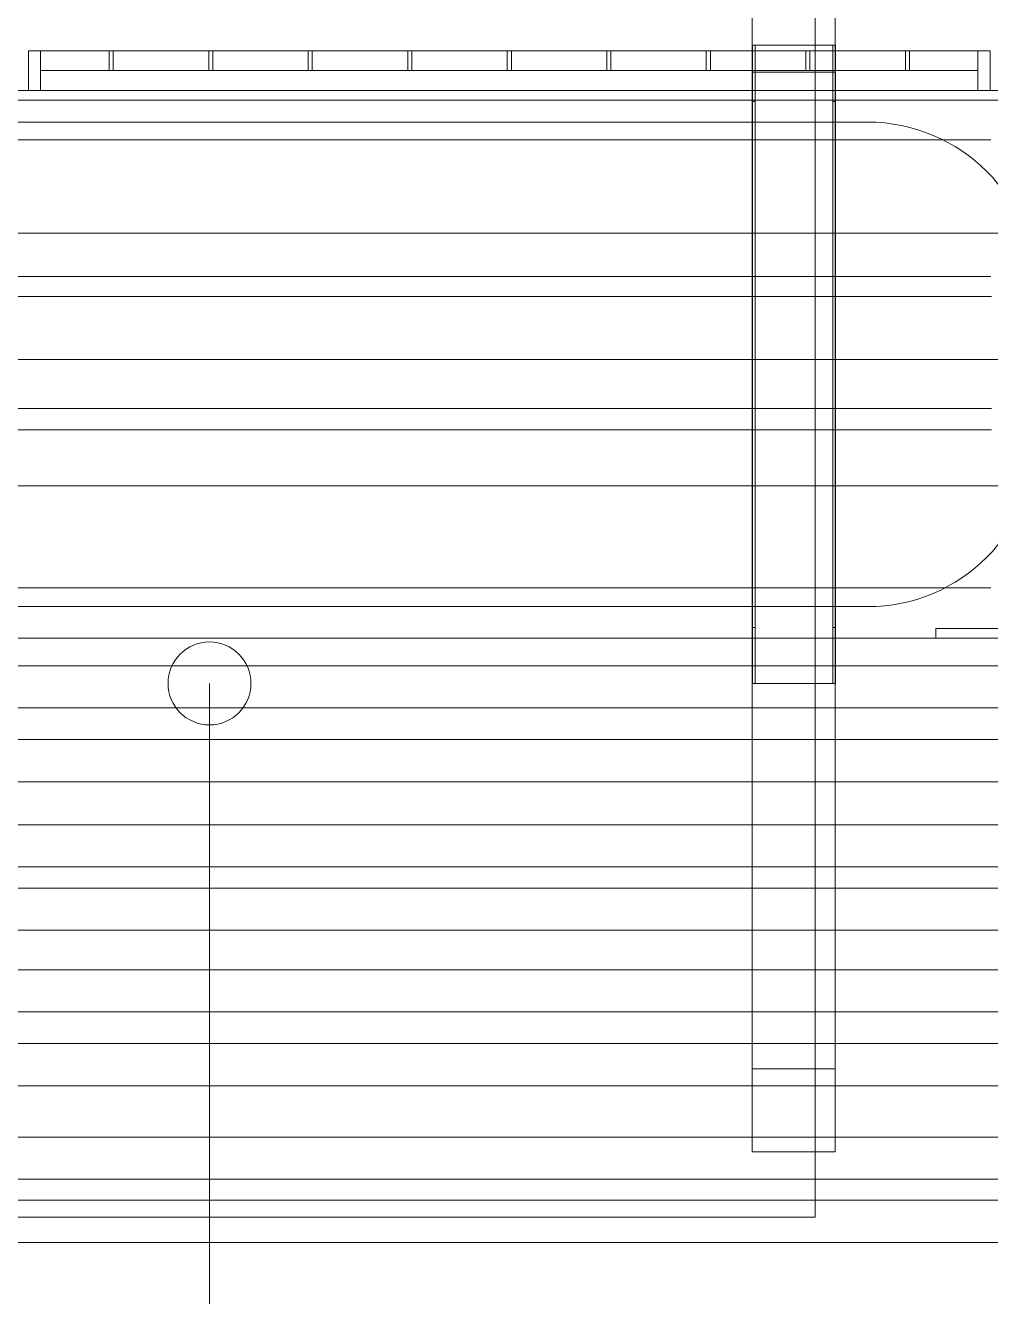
# Model space of a CAD drawing. Header units: metres. Extents: x 29 to 86.9, y -23.2 to 39.7.
# Drawn here: x 60.276 to 60.857, y -19.92 to -19.153 of the extents above; entities that cross this region are included whole.
import ezdxf

# ---------------------------------------------------------------- set-up
doc = ezdxf.new("R2010")
doc.units = ezdxf.units.M
doc.header["$LTSCALE"] = 100
doc.layers.get('0').update_dxf_attribs({"color": 254})
for name, color, linetype, lineweight in [('A-GENM', 7, 'Continuous', 18), ('Arqui', 8, 'Continuous', 0), ('M-EQPM', 14, 'Continuous', 18), ('M-EQPM-IDEN', 7, 'Continuous', 9), ('P-PIPE', 7, 'Continuous', 18)]:
    doc.layers.add(name, color=color, linetype=linetype, lineweight=lineweight)

# ---------------------------------------------------------------- blocks, each defined once
blk = doc.blocks.new('A$C9582355f')
at = {"layer": 'Arqui'}
blk.add_lwpolyline([(30.76906, 5.29217), (31.76906, 5.29217), (31.76906, 3.29217), (30.76906, 3.29217)], close=True, dxfattribs=at)
blk = doc.blocks.new('PIE AMIGO - PIE AMIGO-2313743-NIVEL 02')
at = {"layer": 'A-GENM', "color": 253, "true_color": 0xaaaaaa}
for p, q in [((-0.53086, 0.025), (-0.60157, 0.025)), ((-0.60157, 0.025), (-0.60157, -0.025)), ((0.07, 0.025), (-0.60157, 0.025)), ((-0.53086, -0.025), (-0.53086, 0.025)), ((-0.53086, 0.025), (0.07, 0.025)), ((0.12, 0.025), (0.07, 0.025)), ((0.07, 0.025), (0.07, -0.025)), ((0.12, 0.025), (0.07, 0.025)), ((0.07, 0.025), (0.07, -0.025)), ((0.07, -0.025), (0.07, 0.025)), ((0.07, -0.025), (0.07, 0.025)), ((0.12, -0.025), (0.12, 0.025)), ((0.12, -0.025), (0.12, 0.025)), ((-0.60157, -0.025), (-0.53086, -0.025)), ((-0.60157, -0.025), (0.07, -0.025)), ((0.07, -0.025), (-0.53086, -0.025)), ((0.07, -0.025), (0.12, -0.025)), ((0.07, -0.025), (0.12, -0.025))]:
    blk.add_line(p, q, dxfattribs=at)
blk = doc.blocks.new('USA_FJM_ODU_UB2_5ROOM_Ver_1_1 _048- 4TR_-JXH48J-AJ048 - 47000 BTU_ 208-230V_ AJ048BXJ5CH_AA-2300466-NIVEL 02')
at = {"layer": 'M-EQPM', "lineweight": 9}
h = blk.add_hatch(dxfattribs=at)
h.set_pattern_fill('FP_5', color=256, style=0, pattern_type=2)
h.set_pattern_definition([(0, (0, 0), (0, 0.0762), [])])
h.paths.add_polyline_path([(0.03931, 0.14605), (-0.34925, 0.14605), (-0.37555, 0.14259), (-0.40005, 0.13244), (-0.42109, 0.11629), (-0.43724, 0.09525), (-0.44739, 0.07075), (-0.45085, 0.04445), (-0.45085, -0.04445), (-0.44739, -0.07075), (-0.43724, -0.09525), (-0.42109, -0.11629), (-0.40005, -0.13244), (-0.37555, -0.14259), (-0.34925, -0.14605), (0.34925, -0.14605), (0.37555, -0.14259), (0.40005, -0.13244), (0.42109, -0.11629), (0.43724, -0.09525), (0.44739, -0.07075), (0.45085, -0.04445), (0.45085, 0.04445), (0.44739, 0.07075), (0.43724, 0.09525), (0.42109, 0.11629), (0.40005, 0.13244), (0.37555, 0.14259), (0.34925, 0.14605)])
at = {"layer": 'M-EQPM', "color": 1, "true_color": 0xff0000}
for p, q in [((-0.32987, 0.19234), (-0.32987, -0.19234)), ((-0.32987, 0.15857), (-0.32987, 0.19234)), ((-0.32827, 0.19234), (-0.32987, 0.19234)), ((-0.32987, 0.19234), (-0.32827, 0.19234)), ((-0.32827, 0.19234), (-0.32827, 0.15857)), ((-0.32827, -0.19234), (-0.32827, 0.19234)), ((-0.28147, 0.19234), (-0.32827, 0.19234)), ((-0.32827, 0.19234), (-0.32827, -0.19234)), ((-0.32827, -0.19234), (-0.32827, 0.19234)), ((-0.32827, 0.19234), (-0.28147, 0.19234)), ((-0.28147, 0.19234), (-0.28147, -0.19234)), ((-0.28147, 0.15857), (-0.28147, 0.19234)), ((-0.27987, 0.19234), (-0.28147, 0.19234)), ((-0.28147, 0.19234), (-0.27987, 0.19234)), ((-0.28147, -0.19234), (-0.28147, 0.19234)), ((-0.28147, 0.19234), (-0.28147, -0.19234)), ((-0.27987, 0.19234), (-0.27987, 0.15857)), ((-0.27987, -0.19234), (-0.27987, 0.19234)), ((-0.45085, 0.1651), (0.45085, 0.1651)), ((0.45085, 0.1651), (-0.45085, 0.1651)), ((-0.45085, 0.1651), (0.45085, 0.1651)), ((0.45085, 0.1651), (-0.45085, 0.1651)), ((-0.39029, 0.1651), (-0.45085, 0.1651)), ((-0.45085, 0.1651), (-0.39029, 0.1651)), ((-0.39029, 0.15918), (-0.39029, 0.1651)), ((-0.39029, 0.1651), (-0.39029, 0.15918)), ((-0.45085, 0.15918), (-0.39029, 0.15918)), ((-0.39029, 0.15918), (-0.45085, 0.15918)), ((-0.32987, -0.15857), (-0.32987, 0.15857)), ((-0.32987, 0.15857), (-0.32827, 0.15857)), ((-0.32827, 0.15857), (-0.32827, -0.15857)), ((-0.28147, -0.15857), (-0.28147, 0.15857)), ((-0.28147, 0.15857), (-0.27987, 0.15857)), ((-0.27987, 0.15857), (-0.27987, -0.15857)), ((0.34925, 0.14605), (-0.34925, 0.14605)), ((-0.34925, 0.14605), (0.34925, 0.14605)), ((0.42241, 0.13461), (-0.42359, 0.13461)), ((-0.42359, 0.13461), (0.42241, 0.13461)), ((-0.42385, 0.03943), (0.42268, 0.03943)), ((0.42268, 0.03943), (-0.42385, 0.03943)), ((0.42268, 0.02663), (-0.42385, 0.02663)), ((-0.42385, 0.02663), (0.42268, 0.02663)), ((-0.42385, -0.04084), (0.42268, -0.04084)), ((0.42268, -0.04084), (-0.42385, -0.04084)), ((0.42129, -0.05298), (-0.42359, -0.05298)), ((-0.42359, -0.05298), (0.42129, -0.05298)), ((-0.42359, -0.13536), (0.42129, -0.13536)), ((0.42129, -0.13536), (-0.42359, -0.13536)), ((-0.34925, -0.14605), (0.34925, -0.14605)), ((0.34925, -0.14605), (-0.34925, -0.14605)), ((0.45085, -0.15918), (-0.45085, -0.15918)), ((-0.45085, -0.15918), (0.45085, -0.15918)), ((-0.32987, -0.19234), (-0.32987, -0.15857)), ((-0.32987, -0.15857), (-0.32827, -0.15857)), ((-0.32827, -0.15857), (-0.32827, -0.19234)), ((-0.28147, -0.19234), (-0.28147, -0.15857)), ((-0.28147, -0.15857), (-0.27987, -0.15857)), ((-0.27987, -0.15857), (-0.27987, -0.19234)), ((0.45085, -0.1651), (-0.45085, -0.1651)), ((-0.45085, -0.1651), (0.45085, -0.1651)), ((0.45085, -0.1651), (-0.45085, -0.1651)), ((-0.45085, -0.1651), (0.45085, -0.1651)), ((-0.45085, -0.1651), (0.45085, -0.1651)), ((0.45085, -0.1651), (-0.45085, -0.1651)), ((-0.42317, -0.1651), (-0.42317, -0.1891)), ((-0.41448, -0.1651), (-0.42317, -0.1651)), ((-0.41448, -0.1651), (-0.42317, -0.1651)), ((-0.42317, -0.1651), (-0.42317, -0.1891)), ((-0.41448, -0.1651), (-0.42317, -0.1651)), ((-0.41448, -0.1651), (-0.42317, -0.1651)), ((-0.41577, -0.1651), (-0.41577, -0.1891)), ((-0.41577, -0.1651), (-0.41448, -0.1651)), ((-0.41577, -0.1651), (-0.41448, -0.1651)), ((-0.41577, -0.1651), (-0.41577, -0.1891)), ((-0.41577, -0.1651), (-0.41448, -0.1651)), ((-0.41577, -0.1651), (-0.41448, -0.1651)), ((-0.41448, -0.1651), (0.14802, -0.1651)), ((0.14802, -0.1651), (-0.41448, -0.1651)), ((-0.41448, -0.1651), (0.14802, -0.1651)), ((0.14802, -0.1651), (-0.41448, -0.1651)), ((-0.41448, -0.1651), (0.14802, -0.1651)), ((0.14802, -0.1651), (-0.41448, -0.1651)), ((-0.41448, -0.1651), (0.14802, -0.1651)), ((0.14802, -0.1651), (-0.41448, -0.1651)), ((0.15671, -0.1651), (0.14802, -0.1651)), ((0.15671, -0.1651), (0.14802, -0.1651)), ((0.14802, -0.1651), (0.14931, -0.1651)), ((0.14802, -0.1651), (0.14931, -0.1651)), ((0.15671, -0.1651), (0.14802, -0.1651)), ((0.15671, -0.1651), (0.14802, -0.1651)), ((0.14802, -0.1651), (0.14931, -0.1651)), ((0.14802, -0.1651), (0.14931, -0.1651)), ((0.14931, -0.1651), (0.14931, -0.1891)), ((0.14931, -0.1651), (0.14931, -0.1891)), ((0.14931, -0.1651), (0.14931, -0.1891)), ((0.14931, -0.1651), (0.14931, -0.1891)), ((0.15671, -0.1651), (0.15671, -0.1891)), ((0.15671, -0.1651), (0.15671, -0.1891)), ((0.15671, -0.1651), (0.15671, -0.1891)), ((0.15671, -0.1651), (0.15671, -0.1891)), ((-0.41578, -0.1771), (0.14931, -0.1771)), ((0.14931, -0.1771), (-0.41578, -0.1771)), ((-0.41578, -0.1891), (-0.41578, -0.1771)), ((-0.41578, -0.1771), (-0.41578, -0.1891)), ((-0.41578, -0.1771), (0.14931, -0.1771)), ((0.14931, -0.1771), (-0.41578, -0.1771)), ((-0.41578, -0.1891), (-0.41578, -0.1771)), ((-0.41578, -0.1771), (-0.41578, -0.1891)), ((-0.41578, -0.1771), (0.14931, -0.1771)), ((0.14931, -0.1771), (-0.41578, -0.1771)), ((-0.41578, -0.1891), (-0.41578, -0.1771)), ((-0.41578, -0.1771), (-0.41578, -0.1891)), ((-0.41578, -0.1771), (0.14931, -0.1771)), ((0.14931, -0.1771), (-0.41578, -0.1771)), ((-0.41578, -0.1891), (-0.41578, -0.1771)), ((-0.41578, -0.1771), (-0.41578, -0.1891)), ((-0.41578, -0.1771), (0.14931, -0.1771)), ((0.14931, -0.1771), (-0.41578, -0.1771)), ((-0.41578, -0.1891), (-0.41578, -0.1771)), ((-0.41578, -0.1771), (-0.41578, -0.1891)), ((-0.41578, -0.1771), (0.14931, -0.1771)), ((0.14931, -0.1771), (-0.41578, -0.1771)), ((-0.41578, -0.1891), (-0.41578, -0.1771)), ((-0.41578, -0.1771), (-0.41578, -0.1891)), ((-0.41578, -0.1771), (0.14931, -0.1771)), ((0.14931, -0.1771), (-0.41578, -0.1771)), ((-0.41578, -0.1891), (-0.41578, -0.1771)), ((-0.41578, -0.1771), (-0.41578, -0.1891)), ((-0.41578, -0.1771), (0.14931, -0.1771)), ((0.14931, -0.1771), (-0.41578, -0.1771)), ((-0.41578, -0.1891), (-0.41578, -0.1771)), ((-0.41578, -0.1771), (-0.41578, -0.1891)), ((-0.41578, -0.1771), (0.14931, -0.1771)), ((0.14931, -0.1771), (-0.41578, -0.1771)), ((-0.41578, -0.1891), (-0.41578, -0.1771)), ((-0.41578, -0.1771), (-0.41578, -0.1891)), ((-0.41578, -0.1771), (0.14931, -0.1771)), ((0.14931, -0.1771), (-0.41578, -0.1771)), ((-0.41578, -0.1891), (-0.41578, -0.1771)), ((-0.41578, -0.1771), (-0.41578, -0.1891)), ((-0.41578, -0.1771), (0.14931, -0.1771)), ((0.14931, -0.1771), (-0.41578, -0.1771)), ((-0.41578, -0.1891), (-0.41578, -0.1771)), ((-0.41578, -0.1771), (-0.41578, -0.1891)), ((-0.41578, -0.1771), (0.14931, -0.1771)), ((0.14931, -0.1771), (-0.41578, -0.1771)), ((-0.41578, -0.1891), (-0.41578, -0.1771)), ((-0.41578, -0.1771), (-0.41578, -0.1891)), ((-0.41578, -0.1771), (0.14931, -0.1771)), ((0.14931, -0.1771), (-0.41578, -0.1771)), ((-0.41578, -0.1891), (-0.41578, -0.1771)), ((-0.41578, -0.1771), (-0.41578, -0.1891)), ((-0.41578, -0.1771), (0.14931, -0.1771)), ((0.14931, -0.1771), (-0.41578, -0.1771)), ((-0.41578, -0.1891), (-0.41578, -0.1771)), ((-0.41578, -0.1771), (-0.41578, -0.1891)), ((-0.41578, -0.1771), (0.14931, -0.1771)), ((0.14931, -0.1771), (-0.41578, -0.1771)), ((-0.41578, -0.1891), (-0.41578, -0.1771)), ((-0.41578, -0.1771), (-0.41578, -0.1891)), ((-0.41578, -0.1771), (0.14931, -0.1771)), ((0.14931, -0.1771), (-0.41578, -0.1771)), ((-0.41578, -0.1891), (-0.41578, -0.1771)), ((-0.41578, -0.1771), (-0.41578, -0.1891)), ((-0.41578, -0.1771), (0.14931, -0.1771)), ((0.14931, -0.1771), (-0.41578, -0.1771)), ((-0.41578, -0.1891), (-0.41578, -0.1771)), ((-0.41578, -0.1771), (-0.41578, -0.1891)), ((-0.41578, -0.1771), (0.14931, -0.1771)), ((0.14931, -0.1771), (-0.41578, -0.1771)), ((-0.41578, -0.1891), (-0.41578, -0.1771)), ((-0.41578, -0.1771), (-0.41578, -0.1891)), ((-0.41578, -0.1771), (0.14931, -0.1771)), ((0.14931, -0.1771), (-0.41578, -0.1771)), ((-0.41578, -0.1891), (-0.41578, -0.1771)), ((-0.41578, -0.1771), (-0.41578, -0.1891)), ((-0.41578, -0.1771), (0.14931, -0.1771)), ((0.14931, -0.1771), (-0.41578, -0.1771)), ((-0.41578, -0.1891), (-0.41578, -0.1771)), ((-0.41578, -0.1771), (-0.41578, -0.1891)), ((-0.41578, -0.1771), (0.14931, -0.1771)), ((0.14931, -0.1771), (-0.41578, -0.1771)), ((-0.41578, -0.1891), (-0.41578, -0.1771)), ((-0.41578, -0.1771), (-0.41578, -0.1891)), ((-0.41578, -0.1771), (0.14931, -0.1771)), ((0.14931, -0.1771), (-0.41578, -0.1771)), ((-0.41578, -0.1891), (-0.41578, -0.1771)), ((-0.41578, -0.1771), (-0.41578, -0.1891)), ((-0.41578, -0.1771), (0.14931, -0.1771)), ((0.14931, -0.1771), (-0.41578, -0.1771)), ((-0.41578, -0.1891), (-0.41578, -0.1771)), ((-0.41578, -0.1771), (-0.41578, -0.1891)), ((-0.41578, -0.1771), (0.14931, -0.1771)), ((0.14931, -0.1771), (-0.41578, -0.1771)), ((-0.41578, -0.1891), (-0.41578, -0.1771)), ((-0.41578, -0.1771), (-0.41578, -0.1891)), ((-0.41578, -0.1771), (0.14931, -0.1771)), ((0.14931, -0.1771), (-0.41578, -0.1771)), ((-0.41578, -0.1891), (-0.41578, -0.1771)), ((-0.41578, -0.1771), (-0.41578, -0.1891)), ((-0.41578, -0.1771), (0.14931, -0.1771)), ((0.14931, -0.1771), (-0.41578, -0.1771)), ((-0.41578, -0.1891), (-0.41578, -0.1771)), ((-0.41578, -0.1771), (-0.41578, -0.1891)), ((-0.41578, -0.1771), (0.14931, -0.1771)), ((0.14931, -0.1771), (-0.41578, -0.1771)), ((-0.41578, -0.1891), (-0.41578, -0.1771)), ((-0.41578, -0.1771), (-0.41578, -0.1891)), ((-0.41578, -0.1771), (0.14931, -0.1771)), ((0.14931, -0.1771), (-0.41578, -0.1771)), ((-0.41578, -0.1891), (-0.41578, -0.1771)), ((-0.41578, -0.1771), (-0.41578, -0.1891)), ((-0.41578, -0.1771), (0.14931, -0.1771)), ((0.14931, -0.1771), (-0.41578, -0.1771)), ((-0.41578, -0.1891), (-0.41578, -0.1771)), ((-0.41578, -0.1771), (-0.41578, -0.1891)), ((-0.41578, -0.1771), (0.14931, -0.1771)), ((0.14931, -0.1771), (-0.41578, -0.1771)), ((-0.41578, -0.1891), (-0.41578, -0.1771)), ((-0.41578, -0.1771), (-0.41578, -0.1891)), ((-0.41578, -0.1771), (0.14931, -0.1771)), ((0.14931, -0.1771), (-0.41578, -0.1771)), ((-0.41578, -0.1891), (-0.41578, -0.1771)), ((-0.41578, -0.1771), (-0.41578, -0.1891)), ((-0.41578, -0.1771), (0.14931, -0.1771)), ((0.14931, -0.1771), (-0.41578, -0.1771)), ((-0.41578, -0.1891), (-0.41578, -0.1771)), ((-0.41578, -0.1771), (-0.41578, -0.1891)), ((-0.41578, -0.1771), (0.14931, -0.1771)), ((0.14931, -0.1771), (-0.41578, -0.1771)), ((-0.41578, -0.1891), (-0.41578, -0.1771)), ((-0.41578, -0.1771), (-0.41578, -0.1891)), ((-0.41578, -0.1771), (0.14931, -0.1771)), ((0.14931, -0.1771), (-0.41578, -0.1771)), ((-0.41578, -0.1891), (-0.41578, -0.1771)), ((-0.41578, -0.1771), (-0.41578, -0.1891)), ((-0.41578, -0.1771), (0.14931, -0.1771)), ((0.14931, -0.1771), (-0.41578, -0.1771)), ((-0.41578, -0.1891), (-0.41578, -0.1771)), ((-0.41578, -0.1771), (-0.41578, -0.1891)), ((-0.41578, -0.1771), (0.14931, -0.1771)), ((0.14931, -0.1771), (-0.41578, -0.1771)), ((-0.41578, -0.1891), (-0.41578, -0.1771)), ((-0.41578, -0.1771), (-0.41578, -0.1891)), ((-0.41578, -0.1771), (0.14931, -0.1771)), ((0.14931, -0.1771), (-0.41578, -0.1771)), ((-0.41578, -0.1891), (-0.41578, -0.1771)), ((-0.41578, -0.1771), (-0.41578, -0.1891)), ((-0.41578, -0.1771), (0.14931, -0.1771)), ((0.14931, -0.1771), (-0.41578, -0.1771)), ((-0.41578, -0.1891), (-0.41578, -0.1771)), ((-0.41578, -0.1771), (-0.41578, -0.1891)), ((-0.41578, -0.1771), (0.14931, -0.1771)), ((0.14931, -0.1771), (-0.41578, -0.1771)), ((-0.41578, -0.1891), (-0.41578, -0.1771)), ((-0.41578, -0.1771), (-0.41578, -0.1891)), ((-0.41578, -0.1771), (0.14931, -0.1771)), ((0.14931, -0.1771), (-0.41578, -0.1771)), ((-0.41578, -0.1891), (-0.41578, -0.1771)), ((-0.41578, -0.1771), (-0.41578, -0.1891)), ((-0.41578, -0.1771), (0.14931, -0.1771)), ((0.14931, -0.1771), (-0.41578, -0.1771)), ((-0.41578, -0.1891), (-0.41578, -0.1771)), ((-0.41578, -0.1771), (-0.41578, -0.1891)), ((-0.41578, -0.1771), (0.14931, -0.1771)), ((0.14931, -0.1771), (-0.41578, -0.1771)), ((-0.41578, -0.1891), (-0.41578, -0.1771)), ((-0.41578, -0.1771), (-0.41578, -0.1891)), ((-0.41578, -0.1771), (0.14931, -0.1771)), ((0.14931, -0.1771), (-0.41578, -0.1771)), ((-0.41578, -0.1891), (-0.41578, -0.1771)), ((-0.41578, -0.1771), (-0.41578, -0.1891)), ((-0.41578, -0.1771), (0.14931, -0.1771)), ((0.14931, -0.1771), (-0.41578, -0.1771)), ((-0.41578, -0.1891), (-0.41578, -0.1771)), ((-0.41578, -0.1771), (-0.41578, -0.1891)), ((-0.41578, -0.1771), (0.14931, -0.1771)), ((0.14931, -0.1771), (-0.41578, -0.1771)), ((-0.41578, -0.1891), (-0.41578, -0.1771)), ((-0.41578, -0.1771), (-0.41578, -0.1891)), ((-0.41578, -0.1771), (0.14931, -0.1771)), ((0.14931, -0.1771), (-0.41578, -0.1771)), ((-0.41578, -0.1891), (-0.41578, -0.1771)), ((-0.41578, -0.1771), (-0.41578, -0.1891)), ((-0.41578, -0.1771), (0.14931, -0.1771)), ((0.14931, -0.1771), (-0.41578, -0.1771)), ((-0.41578, -0.1891), (-0.41578, -0.1771)), ((-0.41578, -0.1771), (-0.41578, -0.1891)), ((-0.41578, -0.1771), (0.14931, -0.1771)), ((0.14931, -0.1771), (-0.41578, -0.1771)), ((-0.41578, -0.1891), (-0.41578, -0.1771)), ((-0.41578, -0.1771), (-0.41578, -0.1891)), ((-0.41578, -0.1771), (0.14931, -0.1771)), ((0.14931, -0.1771), (-0.41578, -0.1771)), ((-0.41578, -0.1891), (-0.41578, -0.1771)), ((-0.41578, -0.1771), (-0.41578, -0.1891)), ((-0.41578, -0.1771), (0.14931, -0.1771)), ((0.14931, -0.1771), (-0.41578, -0.1771)), ((-0.41578, -0.1891), (-0.41578, -0.1771)), ((-0.41578, -0.1771), (-0.41578, -0.1891)), ((-0.41578, -0.1771), (0.14931, -0.1771)), ((0.14931, -0.1771), (-0.41578, -0.1771)), ((-0.41578, -0.1891), (-0.41578, -0.1771)), ((-0.41578, -0.1771), (-0.41578, -0.1891)), ((-0.41578, -0.1771), (0.14931, -0.1771)), ((0.14931, -0.1771), (-0.41578, -0.1771)), ((-0.41578, -0.1891), (-0.41578, -0.1771)), ((-0.41578, -0.1771), (-0.41578, -0.1891)), ((-0.41578, -0.1771), (0.14931, -0.1771)), ((0.14931, -0.1771), (-0.41578, -0.1771)), ((-0.41578, -0.1891), (-0.41578, -0.1771)), ((-0.41578, -0.1771), (-0.41578, -0.1891)), ((-0.41578, -0.1771), (0.14931, -0.1771)), ((0.14931, -0.1771), (-0.41578, -0.1771)), ((-0.41578, -0.1891), (-0.41578, -0.1771)), ((-0.41578, -0.1771), (-0.41578, -0.1891)), ((-0.41578, -0.1771), (0.14931, -0.1771)), ((0.14931, -0.1771), (-0.41578, -0.1771)), ((-0.41578, -0.1891), (-0.41578, -0.1771)), ((-0.41578, -0.1771), (-0.41578, -0.1891)), ((-0.41578, -0.1771), (0.14931, -0.1771)), ((0.14931, -0.1771), (-0.41578, -0.1771)), ((-0.41578, -0.1891), (-0.41578, -0.1771)), ((-0.41578, -0.1771), (-0.41578, -0.1891)), ((-0.41578, -0.1771), (0.14931, -0.1771)), ((0.14931, -0.1771), (-0.41578, -0.1771)), ((-0.41578, -0.1891), (-0.41578, -0.1771)), ((-0.41578, -0.1771), (-0.41578, -0.1891)), ((-0.41578, -0.1771), (0.14931, -0.1771)), ((0.14931, -0.1771), (-0.41578, -0.1771)), ((-0.41578, -0.1891), (-0.41578, -0.1771)), ((-0.41578, -0.1771), (-0.41578, -0.1891)), ((-0.41578, -0.1771), (0.14931, -0.1771)), ((0.14931, -0.1771), (-0.41578, -0.1771)), ((-0.41578, -0.1891), (-0.41578, -0.1771)), ((-0.41578, -0.1771), (-0.41578, -0.1891)), ((-0.41578, -0.1771), (0.14931, -0.1771)), ((0.14931, -0.1771), (-0.41578, -0.1771)), ((-0.41578, -0.1891), (-0.41578, -0.1771)), ((-0.41578, -0.1771), (-0.41578, -0.1891)), ((-0.41578, -0.1771), (0.14931, -0.1771)), ((0.14931, -0.1771), (-0.41578, -0.1771)), ((-0.41578, -0.1891), (-0.41578, -0.1771)), ((-0.41578, -0.1771), (-0.41578, -0.1891)), ((-0.41578, -0.1771), (0.14931, -0.1771)), ((0.14931, -0.1771), (-0.41578, -0.1771)), ((-0.41578, -0.1891), (-0.41578, -0.1771)), ((-0.41578, -0.1771), (-0.41578, -0.1891)), ((-0.41578, -0.1771), (0.14931, -0.1771)), ((0.14931, -0.1771), (-0.41578, -0.1771)), ((-0.41578, -0.1891), (-0.41578, -0.1771)), ((-0.41578, -0.1771), (-0.41578, -0.1891)), ((-0.41578, -0.1771), (0.14931, -0.1771)), ((0.14931, -0.1771), (-0.41578, -0.1771)), ((-0.41578, -0.1891), (-0.41578, -0.1771)), ((-0.41578, -0.1771), (-0.41578, -0.1891)), ((-0.41578, -0.1771), (0.14931, -0.1771)), ((0.14931, -0.1771), (-0.41578, -0.1771)), ((-0.41578, -0.1891), (-0.41578, -0.1771)), ((-0.41578, -0.1771), (-0.41578, -0.1891)), ((-0.41578, -0.1771), (0.14931, -0.1771)), ((0.14931, -0.1771), (-0.41578, -0.1771)), ((-0.41578, -0.1891), (-0.41578, -0.1771)), ((-0.41578, -0.1771), (-0.41578, -0.1891)), ((-0.41578, -0.1771), (0.14931, -0.1771)), ((0.14931, -0.1771), (-0.41578, -0.1771)), ((-0.41578, -0.1891), (-0.41578, -0.1771)), ((-0.41578, -0.1771), (-0.41578, -0.1891)), ((-0.41578, -0.1771), (0.14931, -0.1771)), ((0.14931, -0.1771), (-0.41578, -0.1771)), ((-0.41578, -0.1891), (-0.41578, -0.1771)), ((-0.41578, -0.1771), (-0.41578, -0.1891)), ((-0.41578, -0.1771), (0.14931, -0.1771)), ((0.14931, -0.1771), (-0.41578, -0.1771)), ((-0.41578, -0.1891), (-0.41578, -0.1771)), ((-0.41578, -0.1771), (-0.41578, -0.1891)), ((-0.41578, -0.1771), (0.14931, -0.1771)), ((0.14931, -0.1771), (-0.41578, -0.1771)), ((-0.41578, -0.1891), (-0.41578, -0.1771)), ((-0.41578, -0.1771), (-0.41578, -0.1891)), ((-0.37201, -0.1771), (-0.37446, -0.1771)), ((-0.37446, -0.1771), (-0.37201, -0.1771)), ((-0.37446, -0.1771), (-0.37446, -0.1891)), ((-0.37446, -0.1771), (-0.37446, -0.1891)), ((-0.37201, -0.1771), (-0.37446, -0.1771)), ((-0.37446, -0.1771), (-0.37201, -0.1771)), ((-0.37446, -0.1771), (-0.37446, -0.1891)), ((-0.37446, -0.1771), (-0.37446, -0.1891)), ((-0.37201, -0.1891), (-0.37201, -0.1771)), ((-0.37201, -0.1771), (-0.37201, -0.1891)), ((-0.37201, -0.1891), (-0.37201, -0.1771)), ((-0.37201, -0.1771), (-0.37201, -0.1891)), ((-0.31201, -0.1771), (-0.31446, -0.1771)), ((-0.31446, -0.1771), (-0.31201, -0.1771)), ((-0.31446, -0.1771), (-0.31446, -0.1891)), ((-0.31446, -0.1771), (-0.31446, -0.1891)), ((-0.31201, -0.1771), (-0.31446, -0.1771)), ((-0.31446, -0.1771), (-0.31201, -0.1771)), ((-0.31446, -0.1771), (-0.31446, -0.1891)), ((-0.31446, -0.1771), (-0.31446, -0.1891)), ((-0.31201, -0.1891), (-0.31201, -0.1771)), ((-0.31201, -0.1771), (-0.31201, -0.1891)), ((-0.31201, -0.1891), (-0.31201, -0.1771)), ((-0.31201, -0.1771), (-0.31201, -0.1891)), ((-0.25201, -0.1771), (-0.25446, -0.1771)), ((-0.25446, -0.1771), (-0.25201, -0.1771)), ((-0.25446, -0.1771), (-0.25446, -0.1891)), ((-0.25446, -0.1771), (-0.25446, -0.1891)), ((-0.25201, -0.1771), (-0.25446, -0.1771)), ((-0.25446, -0.1771), (-0.25201, -0.1771)), ((-0.25446, -0.1771), (-0.25446, -0.1891)), ((-0.25446, -0.1771), (-0.25446, -0.1891)), ((-0.25201, -0.1891), (-0.25201, -0.1771)), ((-0.25201, -0.1771), (-0.25201, -0.1891)), ((-0.25201, -0.1891), (-0.25201, -0.1771)), ((-0.25201, -0.1771), (-0.25201, -0.1891)), ((-0.19201, -0.1771), (-0.19446, -0.1771)), ((-0.19446, -0.1771), (-0.19201, -0.1771)), ((-0.19446, -0.1771), (-0.19446, -0.1891)), ((-0.19446, -0.1771), (-0.19446, -0.1891)), ((-0.19201, -0.1771), (-0.19446, -0.1771)), ((-0.19446, -0.1771), (-0.19201, -0.1771)), ((-0.19446, -0.1771), (-0.19446, -0.1891)), ((-0.19446, -0.1771), (-0.19446, -0.1891)), ((-0.19201, -0.1891), (-0.19201, -0.1771)), ((-0.19201, -0.1771), (-0.19201, -0.1891)), ((-0.19201, -0.1891), (-0.19201, -0.1771)), ((-0.19201, -0.1771), (-0.19201, -0.1891)), ((-0.13201, -0.1771), (-0.13446, -0.1771)), ((-0.13446, -0.1771), (-0.13201, -0.1771)), ((-0.13446, -0.1771), (-0.13446, -0.1891)), ((-0.13446, -0.1771), (-0.13446, -0.1891)), ((-0.13201, -0.1771), (-0.13446, -0.1771)), ((-0.13446, -0.1771), (-0.13201, -0.1771)), ((-0.13446, -0.1771), (-0.13446, -0.1891)), ((-0.13446, -0.1771), (-0.13446, -0.1891)), ((-0.13201, -0.1891), (-0.13201, -0.1771)), ((-0.13201, -0.1771), (-0.13201, -0.1891)), ((-0.13201, -0.1891), (-0.13201, -0.1771)), ((-0.13201, -0.1771), (-0.13201, -0.1891)), ((-0.07201, -0.1771), (-0.07446, -0.1771)), ((-0.07446, -0.1771), (-0.07201, -0.1771)), ((-0.07446, -0.1771), (-0.07446, -0.1891)), ((-0.07446, -0.1771), (-0.07446, -0.1891)), ((-0.07201, -0.1771), (-0.07446, -0.1771)), ((-0.07446, -0.1771), (-0.07201, -0.1771)), ((-0.07446, -0.1771), (-0.07446, -0.1891)), ((-0.07446, -0.1771), (-0.07446, -0.1891)), ((-0.07201, -0.1891), (-0.07201, -0.1771)), ((-0.07201, -0.1771), (-0.07201, -0.1891)), ((-0.07201, -0.1891), (-0.07201, -0.1771)), ((-0.07201, -0.1771), (-0.07201, -0.1891)), ((-0.01201, -0.1771), (-0.01446, -0.1771)), ((-0.01446, -0.1771), (-0.01201, -0.1771)), ((-0.01446, -0.1771), (-0.01446, -0.1891)), ((-0.01446, -0.1771), (-0.01446, -0.1891)), ((-0.01201, -0.1771), (-0.01446, -0.1771)), ((-0.01446, -0.1771), (-0.01201, -0.1771)), ((-0.01446, -0.1771), (-0.01446, -0.1891)), ((-0.01446, -0.1771), (-0.01446, -0.1891)), ((-0.01201, -0.1891), (-0.01201, -0.1771)), ((-0.01201, -0.1771), (-0.01201, -0.1891)), ((-0.01201, -0.1891), (-0.01201, -0.1771)), ((-0.01201, -0.1771), (-0.01201, -0.1891)), ((0.04799, -0.1771), (0.04554, -0.1771)), ((0.04554, -0.1771), (0.04799, -0.1771)), ((0.04554, -0.1771), (0.04554, -0.1891)), ((0.04554, -0.1771), (0.04554, -0.1891)), ((0.04799, -0.1771), (0.04554, -0.1771)), ((0.04554, -0.1771), (0.04799, -0.1771)), ((0.04554, -0.1771), (0.04554, -0.1891)), ((0.04554, -0.1771), (0.04554, -0.1891)), ((0.04799, -0.1891), (0.04799, -0.1771)), ((0.04799, -0.1771), (0.04799, -0.1891)), ((0.04799, -0.1891), (0.04799, -0.1771)), ((0.04799, -0.1771), (0.04799, -0.1891)), ((0.10799, -0.1771), (0.10554, -0.1771)), ((0.10554, -0.1771), (0.10799, -0.1771)), ((0.10554, -0.1771), (0.10554, -0.1891)), ((0.10554, -0.1771), (0.10554, -0.1891)), ((0.10799, -0.1771), (0.10554, -0.1771)), ((0.10554, -0.1771), (0.10799, -0.1771)), ((0.10554, -0.1771), (0.10554, -0.1891)), ((0.10554, -0.1771), (0.10554, -0.1891)), ((0.10799, -0.1891), (0.10799, -0.1771)), ((0.10799, -0.1771), (0.10799, -0.1891)), ((0.10799, -0.1891), (0.10799, -0.1771)), ((0.10799, -0.1771), (0.10799, -0.1891)), ((0.14931, -0.1771), (0.14931, -0.1891)), ((0.14931, -0.1771), (0.14931, -0.1891)), ((0.14931, -0.1771), (0.14931, -0.1891)), ((0.14931, -0.1771), (0.14931, -0.1891)), ((0.14931, -0.1771), (0.14931, -0.1891)), ((0.14931, -0.1771), (0.14931, -0.1891)), ((0.14931, -0.1771), (0.14931, -0.1891)), ((0.14931, -0.1771), (0.14931, -0.1891)), ((0.14931, -0.1771), (0.14931, -0.1891)), ((0.14931, -0.1771), (0.14931, -0.1891)), ((0.14931, -0.1771), (0.14931, -0.1891)), ((0.14931, -0.1771), (0.14931, -0.1891)), ((0.14931, -0.1771), (0.14931, -0.1891)), ((0.14931, -0.1771), (0.14931, -0.1891)), ((0.14931, -0.1771), (0.14931, -0.1891)), ((0.14931, -0.1771), (0.14931, -0.1891)), ((0.14931, -0.1771), (0.14931, -0.1891)), ((0.14931, -0.1771), (0.14931, -0.1891)), ((0.14931, -0.1771), (0.14931, -0.1891)), ((0.14931, -0.1771), (0.14931, -0.1891)), ((0.14931, -0.1771), (0.14931, -0.1891)), ((0.14931, -0.1771), (0.14931, -0.1891)), ((0.14931, -0.1771), (0.14931, -0.1891)), ((0.14931, -0.1771), (0.14931, -0.1891)), ((0.14931, -0.1771), (0.14931, -0.1891)), ((0.14931, -0.1771), (0.14931, -0.1891)), ((0.14931, -0.1771), (0.14931, -0.1891)), ((0.14931, -0.1771), (0.14931, -0.1891)), ((0.14931, -0.1771), (0.14931, -0.1891)), ((0.14931, -0.1771), (0.14931, -0.1891)), ((0.14931, -0.1771), (0.14931, -0.1891)), ((0.14931, -0.1771), (0.14931, -0.1891)), ((0.14931, -0.1771), (0.14931, -0.1891)), ((0.14931, -0.1771), (0.14931, -0.1891)), ((0.14931, -0.1771), (0.14931, -0.1891)), ((0.14931, -0.1771), (0.14931, -0.1891)), ((0.14931, -0.1771), (0.14931, -0.1891)), ((0.14931, -0.1771), (0.14931, -0.1891)), ((0.14931, -0.1771), (0.14931, -0.1891)), ((0.14931, -0.1771), (0.14931, -0.1891)), ((0.14931, -0.1771), (0.14931, -0.1891)), ((0.14931, -0.1771), (0.14931, -0.1891)), ((0.14931, -0.1771), (0.14931, -0.1891)), ((0.14931, -0.1771), (0.14931, -0.1891)), ((0.14931, -0.1771), (0.14931, -0.1891)), ((0.14931, -0.1771), (0.14931, -0.1891)), ((0.14931, -0.1771), (0.14931, -0.1891)), ((0.14931, -0.1771), (0.14931, -0.1891)), ((0.14931, -0.1771), (0.14931, -0.1891)), ((0.14931, -0.1771), (0.14931, -0.1891)), ((0.14931, -0.1771), (0.14931, -0.1891)), ((0.14931, -0.1771), (0.14931, -0.1891)), ((0.14931, -0.1771), (0.14931, -0.1891)), ((0.14931, -0.1771), (0.14931, -0.1891)), ((0.14931, -0.1771), (0.14931, -0.1891)), ((0.14931, -0.1771), (0.14931, -0.1891)), ((0.14931, -0.1771), (0.14931, -0.1891)), ((0.14931, -0.1771), (0.14931, -0.1891)), ((0.14931, -0.1771), (0.14931, -0.1891)), ((0.14931, -0.1771), (0.14931, -0.1891)), ((0.14931, -0.1771), (0.14931, -0.1891)), ((0.14931, -0.1771), (0.14931, -0.1891)), ((0.14931, -0.1771), (0.14931, -0.1891)), ((0.14931, -0.1771), (0.14931, -0.1891)), ((0.14931, -0.1771), (0.14931, -0.1891)), ((0.14931, -0.1771), (0.14931, -0.1891)), ((0.14931, -0.1771), (0.14931, -0.1891)), ((0.14931, -0.1771), (0.14931, -0.1891)), ((0.14931, -0.1771), (0.14931, -0.1891)), ((0.14931, -0.1771), (0.14931, -0.1891)), ((0.14931, -0.1771), (0.14931, -0.1891)), ((0.14931, -0.1771), (0.14931, -0.1891)), ((0.14931, -0.1771), (0.14931, -0.1891)), ((0.14931, -0.1771), (0.14931, -0.1891)), ((0.14931, -0.1771), (0.14931, -0.1891)), ((0.14931, -0.1771), (0.14931, -0.1891)), ((0.14931, -0.1771), (0.14931, -0.1891)), ((0.14931, -0.1771), (0.14931, -0.1891)), ((0.14931, -0.1771), (0.14931, -0.1891)), ((0.14931, -0.1771), (0.14931, -0.1891)), ((0.14931, -0.1771), (0.14931, -0.1891)), ((0.14931, -0.1771), (0.14931, -0.1891)), ((0.14931, -0.1771), (0.14931, -0.1891)), ((0.14931, -0.1771), (0.14931, -0.1891)), ((0.14931, -0.1771), (0.14931, -0.1891)), ((0.14931, -0.1771), (0.14931, -0.1891)), ((0.14931, -0.1771), (0.14931, -0.1891)), ((0.14931, -0.1771), (0.14931, -0.1891)), ((0.14931, -0.1771), (0.14931, -0.1891)), ((0.14931, -0.1771), (0.14931, -0.1891)), ((0.14931, -0.1771), (0.14931, -0.1891)), ((0.14931, -0.1771), (0.14931, -0.1891)), ((0.14931, -0.1771), (0.14931, -0.1891)), ((0.14931, -0.1771), (0.14931, -0.1891)), ((0.14931, -0.1771), (0.14931, -0.1891)), ((0.14931, -0.1771), (0.14931, -0.1891)), ((0.14931, -0.1771), (0.14931, -0.1891)), ((0.14931, -0.1771), (0.14931, -0.1891)), ((0.14931, -0.1771), (0.14931, -0.1891)), ((0.14931, -0.1771), (0.14931, -0.1891)), ((0.14931, -0.1771), (0.14931, -0.1891)), ((0.14931, -0.1771), (0.14931, -0.1891)), ((0.14931, -0.1771), (0.14931, -0.1891)), ((0.14931, -0.1771), (0.14931, -0.1891)), ((0.14931, -0.1771), (0.14931, -0.1891)), ((0.14931, -0.1771), (0.14931, -0.1891)), ((0.14931, -0.1771), (0.14931, -0.1891)), ((0.14931, -0.1771), (0.14931, -0.1891)), ((0.14931, -0.1771), (0.14931, -0.1891)), ((0.14931, -0.1771), (0.14931, -0.1891)), ((0.14931, -0.1771), (0.14931, -0.1891)), ((0.14931, -0.1771), (0.14931, -0.1891)), ((0.14931, -0.1771), (0.14931, -0.1891)), ((0.14931, -0.1771), (0.14931, -0.1891)), ((0.14931, -0.1771), (0.14931, -0.1891)), ((0.14931, -0.1771), (0.14931, -0.1891)), ((0.14931, -0.1771), (0.14931, -0.1891)), ((0.14931, -0.1771), (0.14931, -0.1891)), ((0.14931, -0.1771), (0.14931, -0.1891)), ((0.14931, -0.1771), (0.14931, -0.1891)), ((0.14931, -0.1771), (0.14931, -0.1891)), ((0.14931, -0.1771), (0.14931, -0.1891)), ((0.14931, -0.1771), (0.14931, -0.1891)), ((0.14931, -0.1771), (0.14931, -0.1891)), ((0.14931, -0.1771), (0.14931, -0.1891)), ((0.14931, -0.1771), (0.14931, -0.1891)), ((0.14931, -0.1771), (0.14931, -0.1891)), ((0.14931, -0.1771), (0.14931, -0.1891)), ((0.14931, -0.1771), (0.14931, -0.1891)), ((0.14931, -0.1771), (0.14931, -0.1891)), ((0.14931, -0.1771), (0.14931, -0.1891)), ((0.14931, -0.1771), (0.14931, -0.1891)), ((0.14931, -0.1771), (0.14931, -0.1891)), ((0.14931, -0.1771), (0.14931, -0.1891)), ((0.14931, -0.1771), (0.14931, -0.1891)), ((0.14931, -0.1771), (0.14931, -0.1891)), ((0.14931, -0.1771), (0.14931, -0.1891)), ((0.14931, -0.1771), (0.14931, -0.1891)), ((0.14931, -0.1771), (0.14931, -0.1891)), ((0.14931, -0.1771), (0.14931, -0.1891)), ((-0.42317, -0.1891), (-0.41448, -0.1891)), ((-0.42317, -0.1891), (-0.41448, -0.1891)), ((-0.42317, -0.1891), (-0.41448, -0.1891)), ((-0.42317, -0.1891), (-0.41448, -0.1891)), ((-0.41578, -0.1891), (0.14931, -0.1891)), ((0.14931, -0.1891), (-0.41578, -0.1891)), ((-0.41578, -0.1891), (0.14931, -0.1891)), ((0.14931, -0.1891), (-0.41578, -0.1891)), ((-0.41578, -0.1891), (0.14931, -0.1891)), ((0.14931, -0.1891), (-0.41578, -0.1891)), ((-0.41578, -0.1891), (0.14931, -0.1891)), ((0.14931, -0.1891), (-0.41578, -0.1891)), ((-0.41578, -0.1891), (0.14931, -0.1891)), ((0.14931, -0.1891), (-0.41578, -0.1891)), ((-0.41578, -0.1891), (0.14931, -0.1891)), ((0.14931, -0.1891), (-0.41578, -0.1891)), ((-0.41578, -0.1891), (0.14931, -0.1891)), ((0.14931, -0.1891), (-0.41578, -0.1891)), ((-0.41578, -0.1891), (0.14931, -0.1891)), ((0.14931, -0.1891), (-0.41578, -0.1891)), ((-0.41578, -0.1891), (0.14931, -0.1891)), ((0.14931, -0.1891), (-0.41578, -0.1891)), ((-0.41578, -0.1891), (0.14931, -0.1891)), ((0.14931, -0.1891), (-0.41578, -0.1891)), ((-0.41578, -0.1891), (0.14931, -0.1891)), ((0.14931, -0.1891), (-0.41578, -0.1891)), ((-0.41578, -0.1891), (0.14931, -0.1891)), ((0.14931, -0.1891), (-0.41578, -0.1891)), ((-0.41578, -0.1891), (0.14931, -0.1891)), ((0.14931, -0.1891), (-0.41578, -0.1891)), ((-0.41578, -0.1891), (0.14931, -0.1891)), ((0.14931, -0.1891), (-0.41578, -0.1891)), ((-0.41578, -0.1891), (0.14931, -0.1891)), ((0.14931, -0.1891), (-0.41578, -0.1891)), ((-0.41578, -0.1891), (0.14931, -0.1891)), ((0.14931, -0.1891), (-0.41578, -0.1891)), ((-0.41578, -0.1891), (0.14931, -0.1891)), ((0.14931, -0.1891), (-0.41578, -0.1891)), ((-0.41578, -0.1891), (0.14931, -0.1891)), ((0.14931, -0.1891), (-0.41578, -0.1891)), ((-0.41578, -0.1891), (0.14931, -0.1891)), ((0.14931, -0.1891), (-0.41578, -0.1891)), ((-0.41578, -0.1891), (0.14931, -0.1891)), ((0.14931, -0.1891), (-0.41578, -0.1891)), ((-0.41578, -0.1891), (0.14931, -0.1891)), ((0.14931, -0.1891), (-0.41578, -0.1891)), ((-0.41578, -0.1891), (0.14931, -0.1891)), ((0.14931, -0.1891), (-0.41578, -0.1891)), ((-0.41578, -0.1891), (0.14931, -0.1891)), ((0.14931, -0.1891), (-0.41578, -0.1891)), ((-0.41578, -0.1891), (0.14931, -0.1891)), ((0.14931, -0.1891), (-0.41578, -0.1891)), ((-0.41578, -0.1891), (0.14931, -0.1891)), ((0.14931, -0.1891), (-0.41578, -0.1891)), ((-0.41578, -0.1891), (0.14931, -0.1891)), ((0.14931, -0.1891), (-0.41578, -0.1891)), ((-0.41578, -0.1891), (0.14931, -0.1891)), ((0.14931, -0.1891), (-0.41578, -0.1891)), ((-0.41578, -0.1891), (0.14931, -0.1891)), ((0.14931, -0.1891), (-0.41578, -0.1891)), ((-0.41578, -0.1891), (0.14931, -0.1891)), ((0.14931, -0.1891), (-0.41578, -0.1891)), ((-0.41578, -0.1891), (0.14931, -0.1891)), ((0.14931, -0.1891), (-0.41578, -0.1891)), ((-0.41578, -0.1891), (0.14931, -0.1891)), ((0.14931, -0.1891), (-0.41578, -0.1891)), ((-0.41578, -0.1891), (0.14931, -0.1891)), ((0.14931, -0.1891), (-0.41578, -0.1891)), ((-0.41578, -0.1891), (0.14931, -0.1891)), ((0.14931, -0.1891), (-0.41578, -0.1891)), ((-0.41578, -0.1891), (0.14931, -0.1891)), ((0.14931, -0.1891), (-0.41578, -0.1891)), ((-0.41578, -0.1891), (0.14931, -0.1891)), ((0.14931, -0.1891), (-0.41578, -0.1891)), ((-0.41578, -0.1891), (0.14931, -0.1891)), ((0.14931, -0.1891), (-0.41578, -0.1891)), ((-0.41578, -0.1891), (0.14931, -0.1891)), ((0.14931, -0.1891), (-0.41578, -0.1891)), ((-0.41578, -0.1891), (0.14931, -0.1891)), ((0.14931, -0.1891), (-0.41578, -0.1891)), ((-0.41578, -0.1891), (0.14931, -0.1891)), ((0.14931, -0.1891), (-0.41578, -0.1891)), ((-0.41578, -0.1891), (0.14931, -0.1891)), ((0.14931, -0.1891), (-0.41578, -0.1891)), ((-0.41578, -0.1891), (0.14931, -0.1891)), ((0.14931, -0.1891), (-0.41578, -0.1891)), ((-0.41578, -0.1891), (0.14931, -0.1891)), ((0.14931, -0.1891), (-0.41578, -0.1891)), ((-0.41578, -0.1891), (0.14931, -0.1891)), ((0.14931, -0.1891), (-0.41578, -0.1891)), ((-0.41578, -0.1891), (0.14931, -0.1891)), ((0.14931, -0.1891), (-0.41578, -0.1891)), ((-0.41578, -0.1891), (0.14931, -0.1891)), ((0.14931, -0.1891), (-0.41578, -0.1891)), ((-0.41578, -0.1891), (0.14931, -0.1891)), ((0.14931, -0.1891), (-0.41578, -0.1891)), ((-0.41578, -0.1891), (0.14931, -0.1891)), ((0.14931, -0.1891), (-0.41578, -0.1891)), ((-0.41578, -0.1891), (0.14931, -0.1891)), ((0.14931, -0.1891), (-0.41578, -0.1891)), ((-0.41578, -0.1891), (0.14931, -0.1891)), ((0.14931, -0.1891), (-0.41578, -0.1891)), ((-0.41578, -0.1891), (0.14931, -0.1891)), ((0.14931, -0.1891), (-0.41578, -0.1891)), ((-0.41578, -0.1891), (0.14931, -0.1891)), ((0.14931, -0.1891), (-0.41578, -0.1891)), ((-0.41578, -0.1891), (0.14931, -0.1891)), ((0.14931, -0.1891), (-0.41578, -0.1891)), ((-0.41578, -0.1891), (0.14931, -0.1891)), ((0.14931, -0.1891), (-0.41578, -0.1891)), ((-0.41578, -0.1891), (0.14931, -0.1891)), ((0.14931, -0.1891), (-0.41578, -0.1891)), ((-0.41578, -0.1891), (0.14931, -0.1891)), ((0.14931, -0.1891), (-0.41578, -0.1891)), ((-0.41578, -0.1891), (0.14931, -0.1891)), ((0.14931, -0.1891), (-0.41578, -0.1891)), ((-0.41578, -0.1891), (0.14931, -0.1891)), ((0.14931, -0.1891), (-0.41578, -0.1891)), ((-0.41578, -0.1891), (0.14931, -0.1891)), ((0.14931, -0.1891), (-0.41578, -0.1891)), ((-0.41578, -0.1891), (0.14931, -0.1891)), ((0.14931, -0.1891), (-0.41578, -0.1891)), ((-0.41578, -0.1891), (0.14931, -0.1891)), ((0.14931, -0.1891), (-0.41578, -0.1891)), ((-0.41578, -0.1891), (0.14931, -0.1891)), ((0.14931, -0.1891), (-0.41578, -0.1891)), ((-0.41578, -0.1891), (0.14931, -0.1891)), ((0.14931, -0.1891), (-0.41578, -0.1891)), ((-0.41578, -0.1891), (0.14931, -0.1891)), ((0.14931, -0.1891), (-0.41578, -0.1891)), ((-0.41578, -0.1891), (0.14931, -0.1891)), ((0.14931, -0.1891), (-0.41578, -0.1891)), ((-0.41578, -0.1891), (0.14931, -0.1891)), ((0.14931, -0.1891), (-0.41578, -0.1891)), ((-0.41578, -0.1891), (0.14931, -0.1891)), ((0.14931, -0.1891), (-0.41578, -0.1891)), ((-0.41578, -0.1891), (0.14931, -0.1891)), ((0.14931, -0.1891), (-0.41578, -0.1891)), ((-0.41578, -0.1891), (0.14931, -0.1891)), ((0.14931, -0.1891), (-0.41578, -0.1891)), ((-0.41578, -0.1891), (0.14931, -0.1891)), ((0.14931, -0.1891), (-0.41578, -0.1891)), ((-0.41578, -0.1891), (0.14931, -0.1891)), ((0.14931, -0.1891), (-0.41578, -0.1891)), ((-0.41448, -0.1891), (-0.41577, -0.1891)), ((-0.41448, -0.1891), (-0.41577, -0.1891)), ((-0.41448, -0.1891), (-0.41577, -0.1891)), ((-0.41448, -0.1891), (-0.41577, -0.1891)), ((-0.41448, -0.1891), (0.14802, -0.1891)), ((0.14802, -0.1891), (-0.41448, -0.1891)), ((-0.41448, -0.1891), (0.14802, -0.1891)), ((0.14802, -0.1891), (-0.41448, -0.1891)), ((-0.41448, -0.1891), (0.14802, -0.1891)), ((0.14802, -0.1891), (-0.41448, -0.1891)), ((-0.41448, -0.1891), (0.14802, -0.1891)), ((0.14802, -0.1891), (-0.41448, -0.1891)), ((-0.37201, -0.1891), (-0.37446, -0.1891)), ((-0.37446, -0.1891), (-0.37201, -0.1891)), ((-0.37201, -0.1891), (-0.37446, -0.1891)), ((-0.37446, -0.1891), (-0.37201, -0.1891)), ((-0.31201, -0.1891), (-0.31446, -0.1891)), ((-0.31446, -0.1891), (-0.31201, -0.1891)), ((-0.31201, -0.1891), (-0.31446, -0.1891)), ((-0.31446, -0.1891), (-0.31201, -0.1891)), ((-0.25201, -0.1891), (-0.25446, -0.1891)), ((-0.25446, -0.1891), (-0.25201, -0.1891)), ((-0.25201, -0.1891), (-0.25446, -0.1891)), ((-0.25446, -0.1891), (-0.25201, -0.1891)), ((-0.19201, -0.1891), (-0.19446, -0.1891)), ((-0.19446, -0.1891), (-0.19201, -0.1891)), ((-0.19201, -0.1891), (-0.19446, -0.1891)), ((-0.19446, -0.1891), (-0.19201, -0.1891)), ((-0.13201, -0.1891), (-0.13446, -0.1891)), ((-0.13446, -0.1891), (-0.13201, -0.1891)), ((-0.13201, -0.1891), (-0.13446, -0.1891)), ((-0.13446, -0.1891), (-0.13201, -0.1891)), ((-0.07201, -0.1891), (-0.07446, -0.1891)), ((-0.07446, -0.1891), (-0.07201, -0.1891)), ((-0.07201, -0.1891), (-0.07446, -0.1891)), ((-0.07446, -0.1891), (-0.07201, -0.1891)), ((-0.01201, -0.1891), (-0.01446, -0.1891)), ((-0.01446, -0.1891), (-0.01201, -0.1891)), ((-0.01201, -0.1891), (-0.01446, -0.1891)), ((-0.01446, -0.1891), (-0.01201, -0.1891)), ((0.04799, -0.1891), (0.04554, -0.1891)), ((0.04554, -0.1891), (0.04799, -0.1891)), ((0.04799, -0.1891), (0.04554, -0.1891)), ((0.04554, -0.1891), (0.04799, -0.1891)), ((0.10799, -0.1891), (0.10554, -0.1891)), ((0.10554, -0.1891), (0.10799, -0.1891)), ((0.10799, -0.1891), (0.10554, -0.1891)), ((0.10554, -0.1891), (0.10799, -0.1891)), ((0.14802, -0.1891), (0.15671, -0.1891)), ((0.14802, -0.1891), (0.15671, -0.1891)), ((0.14931, -0.1891), (0.14802, -0.1891)), ((0.14931, -0.1891), (0.14802, -0.1891)), ((0.14802, -0.1891), (0.15671, -0.1891)), ((0.14802, -0.1891), (0.15671, -0.1891)), ((0.14931, -0.1891), (0.14802, -0.1891)), ((0.14931, -0.1891), (0.14802, -0.1891)), ((-0.32987, -0.19234), (-0.32827, -0.19234)), ((-0.32987, -0.19234), (-0.32827, -0.19234)), ((-0.32827, -0.19234), (-0.28147, -0.19234)), ((-0.28147, -0.19234), (-0.32827, -0.19234)), ((-0.28147, -0.19234), (-0.27987, -0.19234)), ((-0.28147, -0.19234), (-0.27987, -0.19234))]:
    blk.add_line(p, q, dxfattribs=at)
for centre, start, end in [((-0.34925, 0.04445), 90, 180), ((-0.34925, 0.04445), 90, 180), ((-0.34925, -0.04445), 180, 270), ((-0.34925, -0.04445), 180, 270)]:
    blk.add_arc(centre, 0.1016, start, end, dxfattribs=at)

msp = doc.modelspace()

# ---------------------------------------------------------------- linework, layer by layer
at = {"layer": 'M-EQPM-IDEN'}
msp.add_line((60.38653, -19.54999), (60.38653, -20.7585), dxfattribs=at)
msp.add_circle((60.38653, -19.54999), 0.025, dxfattribs=at)
at = {"layer": 'P-PIPE', "color": 1, "true_color": 0xff0000}
for p, q in [((61.01769, -19.5394), (59.91232, -19.5394)), ((61.03629, -19.5648), (59.91232, -19.5648)), ((59.91232, -19.58385), (61.03629, -19.58385)), ((59.91232, -19.60925), (61.03629, -19.60925)), ((61.20094, -19.72265), (59.91269, -19.72265)), ((61.21955, -19.74805), (59.91269, -19.74805)), ((59.91269, -19.7671), (61.21955, -19.7671)), ((59.91269, -19.7925), (61.21955, -19.7925))]:
    msp.add_line(p, q, dxfattribs=at)
at = {"layer": 'P-PIPE', "color": 11, "true_color": 0xff8080}
for p, q in [((61.11352, -19.63523), (59.94857, -19.63523)), ((61.13213, -19.66063), (59.94857, -19.66063)), ((59.94857, -19.67333), (61.13213, -19.67333)), ((59.94857, -19.69873), (61.13213, -19.69873)), ((61.30177, -19.82348), (59.94857, -19.82348)), ((61.32038, -19.84888), (59.94857, -19.84888)), ((59.94857, -19.86158), (61.32038, -19.86158)), ((59.94857, -19.88698), (61.32038, -19.88698))]:
    msp.add_line(p, q, dxfattribs=at)

# ---------------------------------------------------------------- block references
msp.add_blockref('A$C9582355f', (28.98266, -23.16397))
at = {"layer": 'A-GENM', "color": 253, "true_color": 0xaaaaaa, "rotation": 269.9999999999998}
msp.add_blockref('PIE AMIGO - PIE AMIGO-2313743-NIVEL 02', (60.73866, -19.71236), dxfattribs=at)
at = {"layer": 'M-EQPM', "color": 1, "true_color": 0xff0000, "rotation": 180}
msp.add_blockref('USA_FJM_ODU_UB2_5ROOM_Ver_1_1 _048- 4TR_-JXH48J-AJ048 - 47000 BTU_ 208-230V_ AJ048BXJ5CH_AA-2300466-NIVEL 02', (60.43403, -19.35766), dxfattribs=at)

doc.saveas('drawing.dxf')
